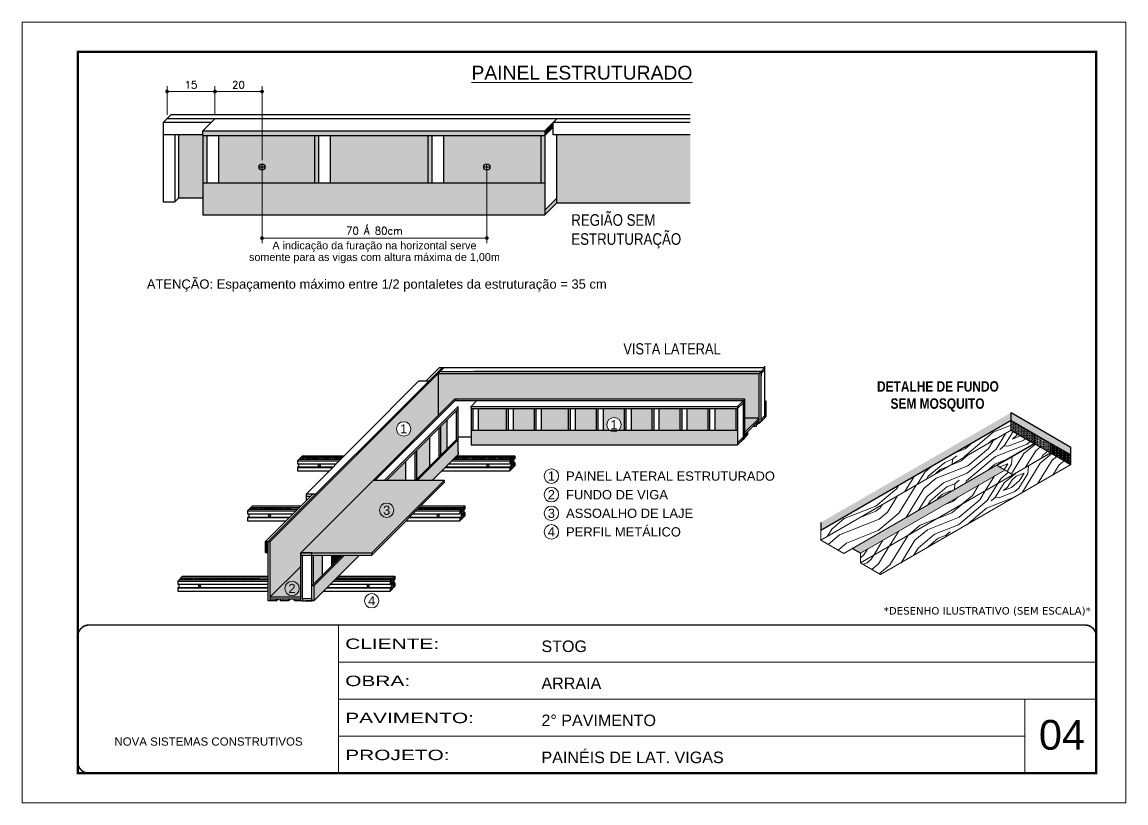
# Model space of a CAD drawing. Extents: x -3394 to 16474, y -5031 to 14397.
# Drawn here: x 9027 to 10512, y 13347 to 14397 of the extents above; entities that cross this region are included whole.
import ezdxf
from ezdxf.enums import TextEntityAlignment as Align

# ---------------------------------------------------------------- set-up
doc = ezdxf.new("R2010")
doc.units = 0
doc.linetypes.add('CONTINUO', pattern=[0])
doc.linetypes.add('DASHED', pattern=[0.75, 0.5, -0.25])
doc.layers.get('0').update_dxf_attribs({"linetype": 'CONTINUOUS'})
doc.layers.get('Defpoints').update_dxf_attribs({"linetype": 'CONTINUOUS'})
for name, color, linetype, lineweight in [('CARIMBO', 255, 'CONTINUOUS', 9), ('Demarcação 1', 251, 'CONTINUOUS', 9), ('Folhas', 255, 'CONTINUOUS', 9), ('fundo', 100, 'CONTINUOUS', 9), ('Madeira', 126, 'CONTINUOUS', 18), ('SARRAFO DE PRESSAO', 251, 'DASHED', 9)]:
    doc.layers.add(name, color=color, linetype=linetype, lineweight=lineweight)
for name, color, linetype in [('COTA', 241, 'CONTINUOUS'), ('HACHURA MADEIRAS', 1, 'CONTINUOUS'), ('material do compensado', 7, 'CONTINUOUS'), ('texto', 7, 'CONTINUOUS')]:
    doc.layers.add(name, color=color, linetype=linetype)
doc.layers.add('Demarcação 2', color=7, linetype='CONTINUOUS', lineweight=9, true_color=0xe0e0e0)
doc.styles.add('ARIAL', font='arial.ttf')
doc.styles.add('CESAR1', font='arial.ttf', dxfattribs={"oblique": 15})
doc.styles.add('ROMANC', font='techb___.ttf', dxfattribs={"height": 2.5})
doc.styles.get("Standard").update_dxf_attribs({"font": 'ROMANS.SHX'})
doc.styles.add('stylellllll', font='verdana.ttf', dxfattribs={"height": 2})
doc.styles.add('Tecnologia', font='')
doc.styles.add('texto', font='ARIALN.TTF')
doc.styles.get('Tecnologia').set_extended_font_data('Forgotten Futurist')
doc.dimstyles.new('1x', dxfattribs={"dimtxt": 10, "dimasz": 5, "dimexe": 7, "dimexo": 5, "dimgap": 4, "dimtad": 1, "dimdec": 1, "dimdsep": 46, "dimtxsty": 'Standard', "dimblk": 'DOT', "dimcen": 0.09, "dimclrd": 4, "dimclre": 4, "dimclrt": 2, "dimadec": 0, "dimazin": 2, "dimtfac": 1, "dimtdec": 1, "dimtmove": 0, "dimatfit": 3, "dimldrblk": 'DOT', "dimfxl": 1, "dimtolj": 1, "dimtzin": 0, "dimlwd": 9, "dimlwe": 9, "dimarcsym": 0})
pattern_1 = [(45, (6819.7124, 62035.8425), (0.99436891, 3.64601934), [4.6875, -0.9375, 0, -0.9375])]
pattern_2 = [(355, (-39306.96, 10999), (111.07494, 93.20294), [5.12645, -97.40264]), (85, (-39262.98, 11031.17), (-93.20294, 111.07494), [10.2529, -92.27619]), (40, (-39284.3, 11022.74), (8.936, 102.13894), [7.24881, -21.74642, 7.24881, -14.497615, 50.751904, -43.50449]), (40, (-39312.516, 10994.335), (8.936, 102.13894), [7.24983, -14.49967, 7.24983, -115.99871]), (40, (-39275.874, 11001.42), (8.936, 102.13894), [7.24983, -137.7482]), (40, (-39266.11, 10995.42), (8.936, 102.13894), [7.24983, -137.7482]), (40, (-39280.534, 11006.976), (8.936, 102.13894), [7.24983, -137.7482]), (40, (-39285.194, 11012.53), (8.936, 102.13894), [14.49967, -130.49838]), (40, (-39252.96, 11086.9), (8.936, 102.13894), [14.49967, -130.49838]), (40, (-39294.96, 11018.53), (8.936, 102.13894), [28.99933, -115.99871]), (40, (-39299.62, 11024.08), (8.936, 102.13894), [28.99933, -115.99871]), (40, (-39230.55, 11048.92), (8.936, 102.13894), [28.99933, -115.99871]), (40, (-39303.835, 11034.744), (8.936, 102.13894), [21.7497, -123.24834]), (40, (-39322.92, 11051.85), (8.936, 102.13894), [21.7497, -123.24834]), (40, (-39313.6, 11040.745), (8.936, 102.13894), [21.7497, -123.24834]), (40, (-39244.53, 11065.58), (8.936, 102.13894), [36.24951, -108.74853]), (40, (-39254.3, 11071.58), (8.936, 102.13894), [36.24951, -108.74853]), (40, (-39246.32, 11045.15), (8.936, 102.13894), [50.74931, -94.24873]), (21.56505, (-39295.855, 11008.316), (102.138945, -8.936), [11.4631, -217.79893]), (21.56505, (-39272.746, 11037.17), (102.138945, -8.936), [11.4631, -217.79893]), (21.56505, (-39278.747, 11027.403), (102.138945, -8.936), [11.4631, -217.79893]), (21.56505, (-39301.855, 10998.55), (102.138945, -8.936), [22.9262, -206.33583]), (21.56505, (-39277.406, 11042.724), (102.138945, -8.936), [34.3893, -194.87273]), (21.56505, (-39287.173, 11048.725), (102.138945, -8.936), [45.8524, -183.40963]), (21.56505, (-39296.94, 11054.725), (102.138945, -8.936), [45.8524, -183.40963]), (21.56505, (-39309.58, 11086.707), (102.138945, -8.936), [45.8524, -183.40963]), (21.56505, (-39310.474, 11076.493), (102.138945, -8.936), [57.3155, -171.94653]), (21.56505, (-39306.26, 11065.833), (102.138945, -8.936), [57.3155, -171.94653]), (58.43495, (-39274.087, 11021.85), (8.936, 102.138945), [11.4631, -217.79893]), (58.43495, (-39290.3, 11012.976), (8.936, 102.138945), [11.4631, -217.79893]), (58.43495, (-39306.96, 10998.996), (8.936, 102.138945), [22.9262, -206.33583]), (58.43495, (-39274.98, 11011.636), (8.936, 102.138945), [22.9262, -206.33583]), (58.43495, (-39317.623, 10994.78), (8.936, 102.138945), [34.3893, -194.87273]), (58.43495, (-39327.837, 10995.676), (8.936, 102.138945), [45.8524, -183.40963]), (58.43495, (-39235.465, 10992.74), (8.936, 102.138945), [45.8524, -183.40963]), (58.43495, (-39270.32, 11006.08), (8.936, 102.138945), [45.8524, -183.40963]), (58.43495, (-39250.786, 10994.08), (8.936, 102.138945), [57.3155, -171.94653]), (58.43495, (-39260.553, 11000.08), (8.936, 102.138945), [57.3155, -171.94653])]
pattern_3 = [(0, (-28414.4452, 3245.0441), (0.82275303, 1.645506056), [0, -1.645506056])]

# ---------------------------------------------------------------- blocks, each defined once
blk = doc.blocks.new('9999999999')
at = {"color": 30, "linetype": 'CONTINUO'}
for p, q in [((98564.6, 34230.2), (98564.6, 34429.4)), ((98564.6, 34379.6), (99584, 34379.6)), ((98564.6, 34329.8), (99488, 34329.8)), ((99584, 34329.8), (99488, 34329.8)), ((99488, 34329.8), (99488, 34230.2)), ((98564.6, 34280), (99488, 34280))]:
    blk.add_line(p, q, dxfattribs=at)
at = {"color": 30, "linetype": 'CONTINUO', "const_width": 2}
blk.add_lwpolyline([(99584, 34230.2), (99584, 34414.4, 0.414214), (99569, 34429.4), (98229, 34429.4, 0.414214), (98214, 34414.4), (98214, 34245.2, 0.414214), (98229, 34230.2), (99584, 34230.2)], format="xyb", dxfattribs=at)
at = {"layer": 'Folhas'}
blk.add_lwpolyline([(98139, 34190.2), (99624, 34190.2), (99624, 35240.2), (98139, 35240.2)], close=True, dxfattribs=at)
at = {"layer": 'Folhas', "color": 30, "const_width": 3}
blk.add_lwpolyline([(98214, 34230.2), (99584, 34230.2), (99584, 35200.2), (98214, 35200.2)], close=True, dxfattribs=at)
at = {"color": 7, "linetype": 'Continuous', "ltscale": 5, "style": 'ARIAL'}
for s, height, p in [('STOG', 15.48, (98837.7, 34393.1)), ('ARRAIA', 15.48, (98837.7, 34343.3)), ('2° PAVIMENTO', 15.483, (98837.7, 34293.5)), ('NOVA SISTEMAS CONSTRUTIVOS', 11.059, (98263.2, 34267.2)), ('PAINÉIS DE LAT. VIGAS', 15.483, (98837.7, 34243.7))]:
    blk.add_text(s, height=height, dxfattribs=at).set_placement(p)
at = {"layer": 'Folhas', "color": 7, "style": 'Tecnologia', "width": 1.5}
for s, p in [('CLIENTE:', (98573.7, 34397.2)), ('OBRA:', (98573.7, 34347.3)), ('PAVIMENTO:', (98573.7, 34297.5)), ('PROJETO:', (98573.7, 34247.7))]:
    blk.add_text(s, height=14, dxfattribs=at).set_placement(p)
blk = doc.blocks.new('_Dot')
at = {"color": 0, "linetype": 'ByBlock', "lineweight": -2}
blk.add_line((-0.5, 0), (-1, 0), dxfattribs=at)
at = {"color": 0, "linetype": 'ByBlock', "const_width": 0.5}
blk.add_lwpolyline([(-0.25, 0, 1), (0.25, 0, 1)], format="xyb", close=True, dxfattribs=at)
blk = doc.blocks.new('*D29')
at = {"layer": 'COTA', "color": 4, "lineweight": 9, "transparency": 16777216}
for p, q in [((9222.3, 14271.8), (9222.3, 14310.2)), ((9227.3, 14303.2), (9281.7, 14303.2)), ((9286.7, 14271.4), (9286.7, 14310.2))]:
    blk.add_line(p, q, dxfattribs=at)
at = {"layer": 'Defpoints', "color": 0, "transparency": 16777216}
for p in [(9286.7, 14303.2), (9222.3, 14266.8), (9286.7, 14266.4)]:
    blk.add_point(p, dxfattribs=at)
at = {"layer": 'COTA', "color": 4, "lineweight": 9, "transparency": 16777216, "xscale": 5, "yscale": 5, "zscale": 5, "rotation": 180}
blk.add_blockref('_Dot', (9222.3, 14303.2), dxfattribs=at)
at = {"layer": 'COTA', "color": 4, "lineweight": 9, "transparency": 16777216, "xscale": 5, "yscale": 5, "zscale": 5}
blk.add_blockref('_Dot', (9286.7, 14303.2), dxfattribs=at)
at = {"layer": 'COTA', "color": 2, "transparency": 16777216, "insert": (9254.5, 14312.2), "char_height": 10, "attachment_point": 5}
blk.add_mtext('\\A1;15', dxfattribs=at)
blk = doc.blocks.new('*D30')
at = {"layer": 'COTA', "color": 4, "lineweight": 9, "transparency": 16777216}
for p, q in [((9286.7, 14271.4), (9286.7, 14310.2)), ((9291.7, 14303.2), (9345, 14303.2)), ((9350, 14210.9), (9350, 14310.2))]:
    blk.add_line(p, q, dxfattribs=at)
at = {"layer": 'Defpoints', "color": 0, "transparency": 16777216}
for p in [(9350, 14303.2), (9286.7, 14266.4), (9350, 14205.9)]:
    blk.add_point(p, dxfattribs=at)
at = {"layer": 'COTA', "color": 4, "lineweight": 9, "transparency": 16777216, "xscale": 5, "yscale": 5, "zscale": 5, "rotation": 180}
blk.add_blockref('_Dot', (9286.7, 14303.2), dxfattribs=at)
at = {"layer": 'COTA', "color": 4, "lineweight": 9, "transparency": 16777216, "xscale": 5, "yscale": 5, "zscale": 5}
blk.add_blockref('_Dot', (9350, 14303.2), dxfattribs=at)
at = {"layer": 'COTA', "color": 2, "transparency": 16777216, "insert": (9318.4, 14312.2), "char_height": 10, "attachment_point": 5}
blk.add_mtext('\\A1;20', dxfattribs=at)
blk = doc.blocks.new('*D31')
at = {"layer": 'COTA', "color": 4, "lineweight": 9, "transparency": 16777216}
for p, q in [((9350, 14200.9), (9350, 14099.1)), ((9652.5, 14200.9), (9652.5, 14099.1)), ((9355, 14106.1), (9647.5, 14106.1))]:
    blk.add_line(p, q, dxfattribs=at)
at = {"layer": 'Defpoints', "color": 0, "transparency": 16777216}
for p in [(9350, 14205.9), (9652.5, 14205.9), (9652.5, 14106.1)]:
    blk.add_point(p, dxfattribs=at)
at = {"layer": 'COTA', "color": 4, "lineweight": 9, "transparency": 16777216, "xscale": 5, "yscale": 5, "zscale": 5, "rotation": 180}
blk.add_blockref('_Dot', (9350, 14106.1), dxfattribs=at)
at = {"layer": 'COTA', "color": 4, "lineweight": 9, "transparency": 16777216, "xscale": 5, "yscale": 5, "zscale": 5}
blk.add_blockref('_Dot', (9652.5, 14106.1), dxfattribs=at)
at = {"layer": 'COTA', "color": 2, "transparency": 16777216, "insert": (9501.2, 14116), "char_height": 10, "attachment_point": 5}
blk.add_mtext('\\A1;70 Á 80cm', dxfattribs=at)

msp = doc.modelspace()

# ---------------------------------------------------------------- hatches: boundary and pattern name
for points in [[(9741.9, 14255.17), (9741.9, 14261.55), (9730.55, 14250.29), (9730.55, 14243.91)], [(9572.95, 14180.2), (9578.28, 14180.2), (9578.28, 14243.92), (9572.95, 14243.92)], [(10018.8, 13856.86), (10018.8, 13861.05), (10014.58, 13856.86), (10014.58, 13852.66)], [(10003.64, 13846.01), (9997.66, 13840.08), (9997.66, 13835.88), (10003.64, 13841.82)], [(9358.41, 13698.04), (9354.75, 13698.04), (9354.75, 13683.18), (9358.41, 13683.18)]]:
    msp.add_hatch(color=256).paths.add_polyline_path(points)
at = {"linetype": 'ByBlock', "ltscale": 2}
for points in [[(9270.38, 14180.2), (9275.71, 14180.2), (9275.71, 14243.8), (9270.38, 14243.8)], [(9730.55, 14250.29), (9270.5, 14250.29), (9270.5, 14243.92), (9730.55, 14243.92)], [(9420.57, 14180.2), (9425.89, 14180.2), (9425.89, 14243.8), (9420.57, 14243.8)], [(10028.43, 13886.65), (10026.42, 13886.65), (10026.42, 13884.41)], [(9611.52, 13832.71), (9613.87, 13835.06), (9613.87, 13876.5), (9611.52, 13874.15)], [(9631.17, 13847.95), (9633.61, 13847.95), (9633.61, 13876.66), (9631.17, 13876.66)], [(9678.44, 13847.95), (9680.88, 13847.95), (9680.88, 13876.66), (9678.44, 13876.66)], [(9715.98, 13847.95), (9718.42, 13847.95), (9718.42, 13876.66), (9715.98, 13876.66)], [(9761.91, 13847.95), (9764.35, 13847.95), (9764.35, 13876.66), (9761.91, 13876.66)], [(9799.44, 13847.95), (9801.88, 13847.95), (9801.88, 13876.66), (9799.44, 13876.66)], [(9836.98, 13847.95), (9839.42, 13847.95), (9839.42, 13876.66), (9836.98, 13876.66)], [(9874.51, 13847.95), (9876.95, 13847.95), (9876.95, 13876.66), (9874.51, 13876.66)], [(9912.04, 13847.95), (9914.48, 13847.95), (9914.48, 13876.66), (9912.04, 13876.66)], [(9949.58, 13847.95), (9952.02, 13847.95), (9952.02, 13876.66), (9949.58, 13876.66)], [(9987.11, 13847.95), (9989.55, 13847.95), (9989.55, 13876.66), (9987.11, 13876.66)], [(9588.18, 13811.85), (9590.53, 13814.2), (9590.53, 13853.5), (9588.18, 13851.15)], [(9611.62, 13832.82), (9611.62, 13835.3), (9558.23, 13781.9), (9558.23, 13780.01), (9558.82, 13780.01)], [(9558.12, 13820.75), (9555.77, 13818.4), (9555.77, 13779.9), (9558.12, 13779.9)], [(9460.95, 13679.88), (9458.39, 13679.88), (9416.93, 13638.43), (9419.5, 13638.43)], [(9443.75, 13665.24), (9446.1, 13667.59), (9446.1, 13679.77), (9443.75, 13679.77)]]:
    msp.add_hatch(color=256, dxfattribs=at).paths.add_polyline_path(points)
h = msp.add_hatch(color=256)
h.paths.add_polyline_path([(9730.55, 14143.66), (9730.55, 14137.28), (9746.77, 14153.38), (9746.77, 14159.75)])
h.paths.add_polyline_path([(9725.22, 14180.2), (9730.55, 14180.2), (9730.55, 14243.91), (9725.23, 14243.91)])
at = {"linetype": 'Continuous', "ltscale": 1.5}
h = msp.add_hatch(dxfattribs=at)
h.set_pattern_fill('ANSI36', color=256, scale=15, style=0)
h.set_pattern_definition(pattern_1)
h.paths.add_polyline_path([(9402.18, 13811.33), (9399.68, 13808.83), (9456.24, 13808.83), (9458.73, 13811.33)])
h = msp.add_hatch(dxfattribs=at)
h.set_pattern_fill('ANSI36', color=256, scale=15, style=0)
h.set_pattern_definition(pattern_1)
h.paths.add_polyline_path([(9687.87, 13811.33), (9610.14, 13811.33), (9607.63, 13808.83), (9685.36, 13808.83)])
h.paths.add_polyline_path([(9687.87, 13811.33), (9685.36, 13808.83), (9685.36, 13795.21), (9687.87, 13797.72)])
h = msp.add_hatch(dxfattribs=at)
h.set_pattern_fill('ANSI36', color=256, scale=15, style=0)
h.set_pattern_definition(pattern_1)
h.paths.add_polyline_path([(9335.2, 13743.96), (9332.7, 13741.46), (9389.26, 13741.46), (9391.75, 13743.96)])
h = msp.add_hatch(dxfattribs=at)
h.set_pattern_fill('ANSI36', color=256, scale=15, style=0)
h.set_pattern_definition(pattern_1)
h.paths.add_polyline_path([(9620.89, 13743.96), (9618.38, 13741.46), (9618.38, 13727.84), (9620.89, 13730.35)])
h.paths.add_polyline_path([(9561.88, 13743.96), (9559.38, 13741.46), (9618.38, 13741.46), (9620.89, 13743.96)])
h = msp.add_hatch(dxfattribs=at)
h.set_pattern_fill('ANSI36', color=256, scale=15, style=0)
h.set_pattern_definition(pattern_1)
h.paths.add_polyline_path([(9241.13, 13649.34), (9238.62, 13646.83), (9346.09, 13646.83), (9346.09, 13649.34)])
h = msp.add_hatch(dxfattribs=at)
h.set_pattern_fill('ANSI36', color=256, scale=15, style=0)
h.set_pattern_definition(pattern_1)
h.paths.add_polyline_path([(9526.82, 13649.34), (9524.31, 13646.83), (9524.31, 13633.22), (9526.82, 13635.73)])
h.paths.add_polyline_path([(9450.71, 13649.34), (9448.21, 13646.83), (9524.31, 13646.83), (9526.82, 13649.34)])
at = {"linetype": 'ByBlock', "ltscale": 2}
h = msp.add_hatch(color=256, dxfattribs=at)
h.paths.add_polyline_path([(9369.2, 13621.05), (9360.98, 13621.05), (9360.98, 13618.13), (9369.2, 13618.13)])
h.paths.add_polyline_path([(9385.5, 13621.05), (9374.71, 13621.05), (9374.71, 13618.13), (9385.5, 13618.13)])
h.paths.add_polyline_path([(9402.05, 13621.05), (9393.83, 13621.05), (9393.83, 13618.13), (9402.05, 13618.13)])
at = {"layer": 'Demarcação 1'}
h = msp.add_hatch(color=256, dxfattribs=at)
h.paths.add_polyline_path([(9380.71, 13634.94, 1), (9400.06, 13634.94, 1)], flags=17)
h.paths.add_polyline_path([(9402.05, 13682.65), (9587.09, 13867.69), (9587.09, 13924.16), (9587.09, 13924.16), (9360.98, 13698.05), (9360.98, 13623.61), (9402.05, 13664.68)])
h.paths.add_polyline_path([(9530.9, 13849.48, -1), (9550.26, 13849.48, -1)], flags=16)
h.paths.add_polyline_path([(9382.51, 13625.69), (9398.27, 13625.69), (9398.27, 13644.25), (9382.51, 13644.25)], flags=24)
h.paths.add_polyline_path([(9532.7, 13840.23), (9548.46, 13840.23), (9548.46, 13858.78), (9532.7, 13858.78)], flags=24)
for points in [[(9587.09, 13867.69), (9609.03, 13889.62), (9999.59, 13889.62), (9999.59, 13864), (10018.8, 13864), (10018.8, 13924.16), (9587.09, 13924.16)], [(9999.59, 13864), (9999.59, 13844.94), (10018.8, 13864)]]:
    msp.add_hatch(color=256, dxfattribs=at).paths.add_polyline_path(points)
h = msp.add_hatch(color=256, dxfattribs=at)
h.paths.add_polyline_path([(9360.98, 13623.61), (9402.05, 13623.61), (9402.05, 13664.68)])
h.paths.add_polyline_path([(9380.71, 13634.94, -1), (9400.06, 13634.94, -1)], flags=16)
h.paths.add_polyline_path([(9382.51, 13625.69), (9398.27, 13625.69), (9398.27, 13644.25), (9382.51, 13644.25)], flags=24)
at = {"layer": 'Demarcação 2'}
for points in [[(9270.5, 14243.92), (9270.5, 14243.92), (9270.5, 14243.92), (9270.5, 14244.98), (9237.5, 14244.98), (9237.5, 14159.76), (9270.49, 14159.76)], [(9292.04, 14180.2), (9420.68, 14180.2), (9420.68, 14243.92), (9292.04, 14243.92)], [(9442.23, 14180.2), (9572.95, 14180.2), (9572.95, 14243.92), (9442.23, 14243.92)], [(9746.77, 14244.98), (9746.77, 14153.38), (9926.05, 14153.38), (9926.05, 14244.98)], [(9730.55, 14180.2), (9270.49, 14180.2), (9270.49, 14143.66), (9270.49, 14137.29), (9730.55, 14137.28)], [(9641.14, 13847.95), (9678.55, 13847.95), (9678.55, 13876.77), (9641.14, 13876.77)], [(9688.42, 13847.95), (9716.08, 13847.95), (9716.08, 13876.77), (9688.42, 13876.77)], [(9725.95, 13847.95), (9762.02, 13847.95), (9762.02, 13876.77), (9725.95, 13876.77)], [(9771.88, 13847.95), (9799.55, 13847.95), (9799.55, 13876.77), (9771.88, 13876.77)], [(9846.95, 13847.95), (9874.62, 13847.95), (9874.62, 13876.77), (9846.95, 13876.77)], [(9884.48, 13847.95), (9912.15, 13847.95), (9912.15, 13876.77), (9884.48, 13876.77)], [(9922.02, 13847.95), (9949.68, 13847.95), (9949.68, 13876.77), (9922.02, 13876.77)], [(9959.55, 13847.95), (9987.22, 13847.95), (9987.22, 13876.77), (9959.55, 13876.77)], [(9590.64, 13814.31), (9599.3, 13822.98), (9599.3, 13861.94), (9590.64, 13853.27)], [(9989.66, 13847.95), (9829.99, 13847.95, -0.3830345), (9817.06, 13847.95), (9631.27, 13847.95), (9631.27, 13827.95), (9989.66, 13827.95)], [(9558.23, 13781.9), (9575.96, 13799.64), (9575.96, 13838.6), (9558.23, 13820.86)], [(9613.98, 13818.09), (9613.98, 13835.17), (9558.82, 13780.01), (9578.82, 13780.01), (9613.97, 13815.16)], [(9517.38, 13780.01), (9543.56, 13780.01), (9543.56, 13806.19)], [(9419.29, 13640.78), (9431.53, 13653.03), (9431.53, 13679.88), (9419.29, 13679.88)], [(9481.25, 13679.88), (9475.77, 13679.88), (9460.95, 13679.88), (9419.5, 13638.43), (9419.5, 13618.13)], [(9446.21, 13667.7), (9458.39, 13679.88), (9446.21, 13679.88)]]:
    msp.add_hatch(color=256, dxfattribs=at).paths.add_polyline_path(points)
h = msp.add_hatch(color=256, dxfattribs=at)
h.paths.add_polyline_path([(9648.27, 14201.74, -1), (9656.64, 14201.74, -1)], flags=16)
h.paths.add_polyline_path([(9594.5, 14180.2), (9725.22, 14180.2), (9725.23, 14243.92), (9594.5, 14243.92)])
h = msp.add_hatch(color=256, dxfattribs=at)
h.paths.add_polyline_path([(9833.2, 13855.15, -1), (9813.84, 13855.15, -1)], flags=16)
h.paths.add_polyline_path([(9815.64, 13845.9), (9831.4, 13845.9), (9831.4, 13864.45), (9815.64, 13864.45)], flags=24)
h.paths.add_polyline_path([(9809.42, 13847.95), (9837.08, 13847.95), (9837.08, 13876.77), (9809.42, 13876.77)])
h = msp.add_hatch(color=256, dxfattribs=at)
h.paths.add_polyline_path([(9402.05, 13682.65), (9404.61, 13682.65), (9416.93, 13682.65), (9497.69, 13682.65), (9595.05, 13780.01), (9499.41, 13780.01)])
h.paths.add_polyline_path([(9509.79, 13730.63), (9525.65, 13730.63), (9525.65, 13749.51), (9509.79, 13749.51)], flags=24)
at = {"layer": 'fundo'}
h = msp.add_hatch(color=252, dxfattribs=at)
h.dxf.hatch_style = 1
h.paths.add_polyline_path([(10101.7, 13723.66), (10101.7, 13713.01), (10357.85, 13860.9), (10357.85, 13871.55)])
h = msp.add_hatch(color=252, dxfattribs=at)
h.dxf.hatch_style = 1
h.paths.add_polyline_path([(10388.92, 13853.61), (10357.85, 13871.55), (10357.85, 13860.9), (10388.92, 13842.95), (10438.26, 13814.47), (10438.26, 13825.12)])
h = msp.add_hatch(color=252, dxfattribs=at)
h.dxf.hatch_style = 1
h.paths.add_polyline_path([(10349.21, 13794.15), (10338.85, 13800.14), (10338.85, 13801.02), (10144.06, 13688.56), (10154.98, 13682.25)])
at = {"layer": 'HACHURA MADEIRAS'}
h = msp.add_hatch(dxfattribs=at)
h.set_pattern_fill('DOTS', scale=1.036539)
h.set_pattern_definition(pattern_3)
h.paths.add_polyline_path([(10388.92, 13829.93), (10388.92, 13842.95), (10357.85, 13860.9), (10357.85, 13847.87)])
h = msp.add_hatch(dxfattribs=at)
h.set_pattern_fill('DOTS', scale=1.036539)
h.set_pattern_definition(pattern_3)
h.paths.add_polyline_path([(10389.68, 13842.51), (10389.68, 13829.49), (10410.82, 13817.29), (10410.82, 13830.31)])
h = msp.add_hatch(dxfattribs=at)
h.set_pattern_fill('DOTS', scale=1.036539)
h.set_pattern_definition(pattern_3)
h.paths.add_polyline_path([(10411.12, 13830.14), (10411.12, 13817.11), (10438.26, 13801.44), (10438.26, 13814.47)])
at = {"layer": 'Madeira'}
h = msp.add_hatch(dxfattribs=at)
h.set_pattern_fill('PATRON00077', color=256, scale=102.529099, angle=355, pattern_type=2)
h.set_pattern_definition(pattern_2)
h.paths.add_polyline_path([(10101.7, 13713.01), (10101.7, 13699.99), (10357.85, 13847.87), (10357.85, 13860.9)])
h = msp.add_hatch(dxfattribs=at)
h.set_pattern_fill('PATRON00077', color=256, scale=102.529099, angle=355, pattern_type=2)
h.set_pattern_definition([(355, (-8204.44, -58241.57), (111.07494, 93.20294), [5.12645, -97.40264]), (85, (-8160.46, -58209.4), (-93.20294, 111.07494), [10.25291, -92.27619]), (40, (-8181.78, -58217.83), (8.936, 102.138945), [7.248807, -21.74642, 7.248807, -14.497615, 50.751904, -43.504487]), (40, (-8210, -58246.234), (8.936, 102.138945), [7.24983, -14.499665, 7.24983, -115.99871]), (40, (-8173.356, -58239.15), (8.936, 102.138945), [7.24983, -137.74821]), (40, (-8163.59, -58245.15), (8.936, 102.138945), [7.24983, -137.74821]), (40, (-8178.016, -58233.594), (8.936, 102.138945), [7.24983, -137.74821]), (40, (-8182.676, -58228.04), (8.936, 102.138945), [14.49967, -130.49838]), (40, (-8150.44, -58153.67), (8.936, 102.138945), [14.49967, -130.49838]), (40, (-8192.44, -58222.04), (8.936, 102.138945), [28.99933, -115.99871]), (40, (-8197.1, -58216.486), (8.936, 102.138945), [28.99933, -115.99871]), (40, (-8128.03, -58191.65), (8.936, 102.138945), [28.99933, -115.99871]), (40, (-8201.32, -58205.825), (8.936, 102.138945), [21.7497, -123.24834]), (40, (-8220.404, -58188.72), (8.936, 102.138945), [21.7497, -123.24834]), (40, (-8211.084, -58199.825), (8.936, 102.138945), [21.7497, -123.24834]), (40, (-8142.01, -58174.99), (8.936, 102.138945), [36.24951, -108.74853]), (40, (-8151.78, -58168.99), (8.936, 102.138945), [36.24951, -108.74853]), (40, (-8143.8, -58195.42), (8.936, 102.138945), [50.74931, -94.24873]), (21.56505, (-8193.337, -58232.254), (102.138945, -8.936), [11.4631, -217.79893]), (21.56505, (-8170.23, -58203.4), (102.138945, -8.936), [11.4631, -217.79893]), (21.56505, (-8176.23, -58213.166), (102.138945, -8.936), [11.4631, -217.79893]), (21.56505, (-8199.337, -58242.02), (102.138945, -8.936), [22.9262, -206.33583]), (21.56505, (-8174.89, -58197.846), (102.138945, -8.936), [34.3893, -194.87273]), (21.56505, (-8184.655, -58191.845), (102.138945, -8.936), [45.8524, -183.40963]), (21.56505, (-8194.423, -58185.844), (102.138945, -8.936), [45.8524, -183.40963]), (21.56505, (-8207.063, -58153.862), (102.138945, -8.936), [45.8524, -183.40963]), (21.56505, (-8207.956, -58164.076), (102.138945, -8.936), [57.31551, -171.94653]), (21.56505, (-8203.743, -58174.737), (102.138945, -8.936), [57.31551, -171.94653]), (58.43495, (-8171.57, -58218.72), (8.936, 102.138945), [11.4631, -217.79893]), (58.43495, (-8187.783, -58227.594), (8.936, 102.138945), [11.4631, -217.79893]), (58.43495, (-8204.444, -58241.574), (8.936, 102.138945), [22.9262, -206.33583]), (58.43495, (-8172.46, -58228.934), (8.936, 102.138945), [22.9262, -206.33583]), (58.43495, (-8215.105, -58245.787), (8.936, 102.138945), [34.3893, -194.87273]), (58.43495, (-8225.32, -58244.894), (8.936, 102.138945), [45.8524, -183.40963]), (58.43495, (-8132.947, -58247.83), (8.936, 102.138945), [45.8524, -183.40963]), (58.43495, (-8167.8, -58234.49), (8.936, 102.138945), [45.8524, -183.40963]), (58.43495, (-8148.27, -58246.49), (8.936, 102.138945), [57.31551, -171.94653]), (58.43495, (-8158.035, -58240.49), (8.936, 102.138945), [57.31551, -171.94653])])
h.paths.add_polyline_path([(10101.7, 13699.99), (10132.78, 13682.04), (10388.92, 13829.93), (10357.85, 13847.87)])
h = msp.add_hatch(dxfattribs=at)
h.set_pattern_fill('PATRON00077', color=256, scale=102.529099, angle=355, pattern_type=2)
h.set_pattern_definition([(355, (-39328.93, 11011.73), (111.07494, 93.20294), [5.12645, -97.40264]), (85, (-39284.94, 11043.91), (-93.20294, 111.07494), [10.2529, -92.27619]), (40, (-39306.265, 11035.48), (8.936, 102.13894), [7.24881, -21.74642, 7.24881, -14.497615, 50.751904, -43.50449]), (40, (-39334.48, 11007.075), (8.936, 102.13894), [7.24983, -14.49967, 7.24983, -115.99871]), (40, (-39297.84, 11014.16), (8.936, 102.13894), [7.24983, -137.7482]), (40, (-39288.07, 11008.16), (8.936, 102.13894), [7.24983, -137.7482]), (40, (-39302.5, 11019.715), (8.936, 102.13894), [7.24983, -137.7482]), (40, (-39307.16, 11025.27), (8.936, 102.13894), [14.49967, -130.49838]), (40, (-39274.92, 11099.64), (8.936, 102.13894), [14.49967, -130.49838]), (40, (-39316.925, 11031.27), (8.936, 102.13894), [28.99933, -115.99871]), (40, (-39321.586, 11036.82), (8.936, 102.13894), [28.99933, -115.99871]), (40, (-39252.514, 11061.656), (8.936, 102.13894), [28.99933, -115.99871]), (40, (-39325.8, 11047.48), (8.936, 102.13894), [21.7497, -123.24834]), (40, (-39344.886, 11064.59), (8.936, 102.13894), [21.7497, -123.24834]), (40, (-39335.566, 11053.484), (8.936, 102.13894), [21.7497, -123.24834]), (40, (-39266.495, 11078.32), (8.936, 102.13894), [36.24951, -108.74853]), (40, (-39276.26, 11084.32), (8.936, 102.13894), [36.24951, -108.74853]), (40, (-39268.28, 11057.89), (8.936, 102.13894), [50.74931, -94.24873]), (21.56505, (-39317.82, 11021.055), (102.138945, -8.936), [11.4631, -217.79893]), (21.56505, (-39294.71, 11049.91), (102.138945, -8.936), [11.4631, -217.79893]), (21.56505, (-39300.71, 11040.143), (102.138945, -8.936), [11.4631, -217.79893]), (21.56505, (-39323.82, 11011.29), (102.138945, -8.936), [22.9262, -206.33583]), (21.56505, (-39299.37, 11055.464), (102.138945, -8.936), [34.3893, -194.87273]), (21.56505, (-39309.138, 11061.464), (102.138945, -8.936), [45.8524, -183.40963]), (21.56505, (-39318.905, 11067.465), (102.138945, -8.936), [45.8524, -183.40963]), (21.56505, (-39331.545, 11099.447), (102.138945, -8.936), [45.8524, -183.40963]), (21.56505, (-39332.44, 11089.233), (102.138945, -8.936), [57.3155, -171.94653]), (21.56505, (-39328.225, 11078.57), (102.138945, -8.936), [57.3155, -171.94653]), (58.43495, (-39296.05, 11034.59), (8.936, 102.138945), [11.4631, -217.79893]), (58.43495, (-39312.265, 11025.715), (8.936, 102.138945), [11.4631, -217.79893]), (58.43495, (-39328.926, 11011.735), (8.936, 102.138945), [22.9262, -206.33583]), (58.43495, (-39296.944, 11024.375), (8.936, 102.138945), [22.9262, -206.33583]), (58.43495, (-39339.587, 11007.52), (8.936, 102.138945), [34.3893, -194.87273]), (58.43495, (-39349.8, 11008.415), (8.936, 102.138945), [45.8524, -183.40963]), (58.43495, (-39257.43, 11005.48), (8.936, 102.138945), [45.8524, -183.40963]), (58.43495, (-39292.284, 11018.82), (8.936, 102.138945), [45.8524, -183.40963]), (58.43495, (-39272.75, 11006.82), (8.936, 102.138945), [57.3155, -171.94653]), (58.43495, (-39282.517, 11012.82), (8.936, 102.138945), [57.3155, -171.94653])])
h.paths.add_polyline_path([(10359.98, 13787.94), (10410.82, 13817.29), (10389.16, 13829.85), (10338.85, 13800.14)])
h = msp.add_hatch(dxfattribs=at)
h.set_pattern_fill('PATRON00077', color=256, scale=102.529099, angle=355, pattern_type=2)
h.set_pattern_definition(pattern_2)
h.paths.add_polyline_path([(10182.13, 13653.57), (10438.26, 13801.44), (10411.12, 13817.11), (10155.07, 13669.28)])
h = msp.add_hatch(dxfattribs=at)
h.set_pattern_fill('PATRON00077', color=256, scale=102.529099, angle=355, pattern_type=2)
h.set_pattern_definition(pattern_2)
h.paths.add_polyline_path([(10360.35, 13787.73), (10349.07, 13794.24), (10154.91, 13682.21), (10154.98, 13669.23)])

# ---------------------------------------------------------------- linework, layer by layer
at = {"linetype": 'ByBlock', "ltscale": 2}
for p, q in [((9217.07, 14261.55), (9227.51, 14271.99)), ((9217.07, 14261.55), (9217.07, 14244.98)), ((9286.72, 14266.38), (9270.5, 14250.29)), ((9746.78, 14266.38), (9730.55, 14250.29)), ((9741.9, 14244.98), (9741.9, 14261.55)), ((9217.07, 14244.98), (9217.07, 14154.92)), ((9232.67, 14244.98), (9232.67, 14154.92)), ((9237.5, 14244.98), (9237.5, 14159.76)), ((9270.5, 14243.92), (9270.49, 14137.29)), ((9270.5, 14250.29), (9730.55, 14250.29)), ((9270.5, 14243.92), (9270.5, 14250.29)), ((9270.5, 14243.92), (9270.49, 14143.66)), ((9270.5, 14243.92), (9730.55, 14243.92)), ((9275.82, 14243.92), (9275.82, 14180.2)), ((9292.04, 14180.2), (9292.04, 14243.92)), ((9420.68, 14243.92), (9420.68, 14180.2)), ((9426, 14243.92), (9426, 14180.2)), ((9442.23, 14180.2), (9442.23, 14243.92)), ((9572.95, 14243.92), (9572.95, 14180.2)), ((9578.28, 14243.92), (9578.28, 14180.2)), ((9594.5, 14180.2), (9594.5, 14243.92)), ((9725.23, 14243.91), (9725.22, 14180.2)), ((9741.9, 14255.17), (9730.55, 14243.91)), ((9730.55, 14250.29), (9730.55, 14137.28)), ((9746.77, 14153.38), (9746.77, 14244.98)), ((9232.67, 14154.92), (9237.5, 14159.76)), ((9270.49, 14159.76), (9237.5, 14159.76)), ((9270.49, 14159.76), (9237.5, 14159.76)), ((9746.77, 14159.75), (9730.55, 14143.66)), ((9746.77, 14153.38), (9730.55, 14137.28)), ((10026.42, 13928.85), (10021.37, 13923.85)), ((9501.98, 13780.01), (9611.59, 13889.62)), ((9638.7, 13887.06), (9631.27, 13879.69)), ((9997.08, 13887.06), (9989.66, 13879.69)), ((9997.08, 13887.06), (9999.59, 13889.62)), ((9997.08, 13887.06), (9997.08, 13835.31)), ((10026.42, 13884.41), (10028.43, 13886.65)), ((10028.43, 13886.65), (10026.42, 13886.65)), ((10028.43, 13866.65), (10028.43, 13886.65)), ((9611.62, 13832.82), (9611.62, 13874.26)), ((9613.98, 13818.09), (9613.98, 13876.61)), ((9631.27, 13879.69), (9989.66, 13879.69)), ((9631.27, 13876.77), (9631.27, 13879.69)), ((9631.27, 13876.77), (9989.66, 13876.77)), ((9631.27, 13876.77), (9631.27, 13827.95)), ((9631.27, 13876.77), (9631.27, 13847.95)), ((9633.71, 13876.77), (9633.71, 13847.95)), ((9641.14, 13847.95), (9641.14, 13876.77)), ((9678.55, 13876.77), (9678.55, 13847.95)), ((9680.99, 13876.77), (9680.99, 13847.95)), ((9688.42, 13847.95), (9688.42, 13876.77)), ((9716.08, 13876.77), (9716.08, 13847.95)), ((9718.52, 13876.77), (9718.52, 13847.95)), ((9725.95, 13847.95), (9725.95, 13876.77)), ((9762.02, 13876.77), (9762.02, 13847.95)), ((9764.46, 13876.77), (9764.45, 13847.95)), ((9771.88, 13847.95), (9771.88, 13876.77)), ((9799.55, 13876.77), (9799.55, 13847.95)), ((9801.99, 13876.77), (9801.99, 13847.95)), ((9809.42, 13847.95), (9809.42, 13876.77)), ((9837.08, 13876.77), (9837.08, 13847.95)), ((9839.52, 13876.77), (9839.52, 13847.95)), ((9846.95, 13847.95), (9846.95, 13876.77)), ((9874.62, 13876.77), (9874.62, 13847.95)), ((9877.06, 13876.77), (9877.06, 13847.95)), ((9884.48, 13847.95), (9884.48, 13876.77)), ((9912.15, 13876.77), (9912.15, 13847.95)), ((9914.59, 13876.77), (9914.59, 13847.95)), ((9922.02, 13847.95), (9922.02, 13876.77)), ((9949.68, 13876.77), (9949.68, 13847.95)), ((9952.12, 13876.77), (9952.12, 13847.95)), ((9959.55, 13847.95), (9959.55, 13876.77)), ((9987.22, 13876.77), (9987.22, 13847.95)), ((9997.08, 13884.14), (9989.66, 13876.77)), ((9989.66, 13879.69), (9989.66, 13876.77)), ((9989.66, 13876.77), (9989.66, 13827.95)), ((9599.3, 13822.98), (9599.3, 13861.94)), ((10026.42, 13864.41), (10018.8, 13856.86)), ((10026.42, 13864.41), (10028.43, 13866.65)), ((9588.28, 13811.96), (9588.28, 13851.25)), ((9590.64, 13814.31), (9590.64, 13853.6)), ((10003.64, 13841.82), (9993.26, 13831.52)), ((9613.98, 13837.65), (9556.34, 13780.01)), ((9575.96, 13799.64), (9575.96, 13838.93)), ((9631.27, 13838.24), (9613.98, 13838.24)), ((9997.08, 13838.23), (9989.66, 13830.87)), ((9997.08, 13835.31), (9989.66, 13827.95)), ((9999.59, 13837.8), (9997.08, 13835.31)), ((9402.18, 13811.33), (9458.73, 13811.33)), ((9404.25, 13813.4), (9460.79, 13813.4)), ((9555.88, 13780.01), (9555.88, 13818.51)), ((9558.23, 13780.01), (9558.23, 13820.86)), ((9610.14, 13811.33), (9687.87, 13811.33)), ((9612.21, 13813.4), (9689.94, 13813.4)), ((9613.98, 13818.09), (9613.97, 13815.16)), ((9687.87, 13811.33), (9687.87, 13797.72)), ((9688.49, 13811.04), (9688.49, 13799.12)), ((9689.31, 13811.86), (9689.31, 13808.58)), ((9397.61, 13806.76), (9397.61, 13802.57)), ((9397.61, 13806.76), (9440.85, 13806.76)), ((9397.61, 13806.76), (9454.18, 13806.76)), ((9397.61, 13802.57), (9450.02, 13802.57)), ((9397.61, 13797.7), (9445.17, 13797.7)), ((9398.24, 13798.33), (9445.81, 13798.33)), ((9399.05, 13802.57), (9399.05, 13798.33)), ((9399.68, 13808.83), (9456.24, 13808.83)), ((9596.5, 13797.7), (9683.3, 13797.7)), ((9597.14, 13798.33), (9683.93, 13798.33)), ((9601.37, 13802.57), (9683.3, 13802.57)), ((9605.56, 13806.76), (9683.3, 13806.76)), ((9607.63, 13808.83), (9685.36, 13808.83)), ((9683.3, 13806.76), (9683.3, 13802.57)), ((9683.93, 13806.48), (9683.93, 13803.2)), ((9684.74, 13807.29), (9684.74, 13795.36)), ((9685.36, 13808.83), (9685.36, 13795.21)), ((9688.49, 13808.58), (9689.31, 13808.58)), ((9688.49, 13804.34), (9689.94, 13804.34)), ((9688.49, 13803.71), (9689.31, 13803.71)), ((9688.49, 13799.94), (9689.31, 13799.94)), ((9689.31, 13803.71), (9689.31, 13799.94)), ((9397.61, 13793.14), (9427.32, 13793.14)), ((9397.61, 13793.14), (9440.65, 13793.14)), ((9591.95, 13793.14), (9683.3, 13793.14)), ((9683.93, 13795.36), (9684.74, 13795.36)), ((9595.17, 13780.01), (9595.17, 13777.25)), ((9409.75, 13753.04), (9409.75, 13762.06)), ((9409.75, 13759.14), (9415.85, 13759.14)), ((9330.63, 13739.39), (9373.87, 13739.39)), ((9330.63, 13739.39), (9396.09, 13739.39)), ((9330.63, 13739.39), (9330.63, 13735.2)), ((9332.7, 13741.46), (9398.16, 13741.46)), ((9335.2, 13743.96), (9400.67, 13743.96)), ((9337.27, 13746.03), (9402.74, 13746.03)), ((9557.29, 13739.39), (9616.32, 13739.39)), ((9559.36, 13741.46), (9618.38, 13741.46)), ((9561.87, 13743.96), (9620.89, 13743.96)), ((9563.94, 13746.03), (9622.96, 13746.03)), ((9616.32, 13739.39), (9616.32, 13735.2)), ((9616.95, 13739.11), (9616.95, 13735.83)), ((9617.76, 13739.92), (9617.76, 13727.99)), ((9618.38, 13741.46), (9618.38, 13727.84)), ((9620.89, 13743.96), (9620.89, 13730.35)), ((9621.51, 13743.67), (9621.51, 13731.75)), ((9621.51, 13741.21), (9622.33, 13741.21)), ((9621.51, 13736.97), (9622.96, 13736.97)), ((9621.51, 13736.34), (9622.33, 13736.34)), ((9622.33, 13744.49), (9622.33, 13741.21)), ((9622.33, 13736.34), (9622.33, 13732.57)), ((9330.63, 13735.2), (9391.9, 13735.2)), ((9330.63, 13730.33), (9387.03, 13730.33)), ((9330.63, 13725.77), (9360.34, 13725.77)), ((9330.63, 13725.77), (9382.48, 13725.77)), ((9331.27, 13730.96), (9387.67, 13730.96)), ((9332.07, 13735.2), (9332.07, 13730.96)), ((9543.68, 13725.77), (9616.32, 13725.77)), ((9548.23, 13730.33), (9616.32, 13730.33)), ((9548.87, 13730.96), (9616.95, 13730.96)), ((9553.1, 13735.2), (9616.32, 13735.2)), ((9616.95, 13727.99), (9617.76, 13727.99)), ((9621.51, 13732.57), (9622.33, 13732.57)), ((9354.75, 13683.18), (9354.75, 13698.04)), ((9358.41, 13698.05), (9360.98, 13698.05)), ((9354.75, 13683.18), (9358.41, 13683.18)), ((9402.05, 13682.65), (9404.61, 13682.65)), ((9407.83, 13679.88), (9475.77, 13679.88)), ((9416.93, 13621.05), (9416.93, 13679.88)), ((9419.29, 13640.78), (9419.29, 13679.75)), ((9431.53, 13653.03), (9431.53, 13679.88)), ((9443.85, 13665.35), (9443.85, 13679.88)), ((9446.21, 13667.7), (9446.21, 13679.88)), ((9497.69, 13682.65), (9497.69, 13679.88)), ((9241.13, 13649.34), (9358.41, 13649.34)), ((9243.2, 13651.41), (9358.41, 13651.41)), ((9450.71, 13649.34), (9526.82, 13649.34)), ((9452.78, 13651.41), (9528.88, 13651.41)), ((9526.82, 13649.34), (9526.82, 13635.73)), ((9527.44, 13649.05), (9527.44, 13637.12)), ((9528.26, 13649.87), (9528.26, 13646.59)), ((9236.55, 13644.77), (9332.76, 13644.77)), ((9236.55, 13644.77), (9358.41, 13644.77)), ((9236.55, 13644.77), (9236.55, 13640.57)), ((9236.55, 13640.57), (9358.41, 13640.57)), ((9236.55, 13635.7), (9358.41, 13635.7)), ((9237.19, 13636.34), (9358.41, 13636.34)), ((9238, 13640.57), (9238, 13636.34)), ((9238.62, 13646.83), (9358.41, 13646.83)), ((9437.08, 13635.7), (9522.24, 13635.7)), ((9437.71, 13636.34), (9522.88, 13636.34)), ((9441.95, 13640.57), (9522.24, 13640.57)), ((9446.14, 13644.77), (9522.24, 13644.77)), ((9448.21, 13646.83), (9524.31, 13646.83)), ((9522.24, 13644.77), (9522.24, 13640.57)), ((9522.88, 13644.49), (9522.88, 13641.21)), ((9522.88, 13633.37), (9523.69, 13633.37)), ((9523.69, 13645.29), (9523.69, 13633.37)), ((9524.31, 13646.83), (9524.31, 13633.22)), ((9527.44, 13646.59), (9528.26, 13646.59)), ((9527.44, 13642.35), (9528.88, 13642.35)), ((9527.44, 13641.72), (9528.26, 13641.72)), ((9527.44, 13637.94), (9528.26, 13637.94)), ((9528.26, 13641.72), (9528.26, 13637.94)), ((9236.55, 13631.15), (9332.76, 13631.15)), ((9236.55, 13631.15), (9358.41, 13631.15)), ((9416.93, 13621.05), (9416.93, 13618.13)), ((9432.53, 13631.15), (9522.24, 13631.15))]:
    msp.add_line(p, q, dxfattribs=at)
for p, q in [((9926.05, 14271.99), (9227.51, 14271.99)), ((9281.84, 14261.55), (9217.07, 14261.55)), ((9926.05, 14266.38), (9221.9, 14266.38)), ((9926.05, 14261.55), (9741.9, 14261.55)), ((9270.5, 14244.98), (9217.07, 14244.98)), ((9926.05, 14244.98), (9741.9, 14244.98)), ((9270.37, 14180.2), (9730.55, 14180.2)), ((9217.07, 14154.92), (9232.67, 14154.92)), ((9270.49, 14137.29), (9730.55, 14137.28)), ((9592.14, 13931.77), (9358.41, 13698.05)), ((9594.71, 13931.77), (9360.98, 13698.05)), ((9588.48, 13931.77), (9570.39, 13913.68)), ((10026.42, 13931.77), (9588.48, 13931.77)), ((10026.42, 13931.77), (10021.37, 13926.72)), ((10026.42, 13866.65), (10026.42, 13934.01)), ((10026.42, 13864.41), (10026.42, 13931.77)), ((9587.09, 13924.16), (10018.8, 13924.16)), ((9587.09, 13924.16), (9587.09, 13867.69)), ((9589.66, 13926.72), (10021.37, 13926.72)), ((10021.37, 13926.72), (9635.76, 13926.72)), ((10021.37, 13926.72), (10018.8, 13924.16)), ((10018.8, 13856.86), (10018.8, 13924.16)), ((10021.37, 13859.4), (10021.37, 13926.72)), ((10021.37, 13926.72), (10021.37, 13920.57)), ((9560.49, 13913.68), (9409.75, 13762.06)), ((9574.05, 13913.68), (9560.49, 13913.68)), ((9609.03, 13889.62), (9402.05, 13682.65)), ((9997.08, 13887.06), (9609.02, 13887.06)), ((9999.59, 13889.62), (9609.03, 13889.62)), ((9999.59, 13837.8), (9999.59, 13889.62)), ((9514.3, 13780.01), (9613.98, 13879.69)), ((9517.38, 13780.01), (9613.98, 13876.61)), ((9613.98, 13827.95), (9613.98, 13879.69)), ((10018.8, 13861.05), (9997.66, 13840.08)), ((10018.8, 13864), (9999.59, 13844.94)), ((10014.58, 13856.86), (10014.58, 13852.66)), ((10026.42, 13867.33), (10021.37, 13862.28)), ((9631.27, 13847.95), (9989.66, 13847.95)), ((10003.64, 13841.82), (10003.64, 13846.01)), ((10014.58, 13852.66), (10010.35, 13852.66)), ((9613.97, 13835.16), (9558.82, 13780.01)), ((9631.27, 13827.95), (9989.66, 13827.95)), ((9404.25, 13813.4), (9397.61, 13806.76)), ((9613.97, 13815.16), (9578.82, 13780.01)), ((9689.94, 13813.4), (9683.3, 13806.76)), ((9689.31, 13811.86), (9688.49, 13811.04)), ((9543.56, 13780.01), (9543.56, 13806.19)), ((9683.93, 13803.2), (9683.3, 13802.57)), ((9689.94, 13799.79), (9683.3, 13793.14)), ((9684.74, 13807.29), (9683.93, 13806.48)), ((9689.31, 13799.94), (9688.49, 13799.12)), ((9689.94, 13809.21), (9689.31, 13808.58)), ((9689.94, 13804.34), (9689.31, 13803.71)), ((9684.74, 13795.36), (9683.93, 13794.56)), ((9497.69, 13682.65), (9595.05, 13780.01)), ((9497.8, 13679.88), (9595.17, 13777.25)), ((9595.17, 13780.01), (9499.41, 13780.01)), ((9418.77, 13762.06), (9354.75, 13698.05)), ((9409.75, 13762.06), (9422.43, 13762.06)), ((9337.27, 13746.03), (9330.63, 13739.39)), ((9622.96, 13746.03), (9616.32, 13739.39)), ((9617.76, 13739.92), (9616.95, 13739.11)), ((9622.33, 13744.49), (9621.51, 13743.67)), ((9622.96, 13741.84), (9622.33, 13741.21)), ((9622.96, 13736.97), (9622.33, 13736.34)), ((9616.95, 13735.83), (9616.32, 13735.2)), ((9622.96, 13732.42), (9616.32, 13725.77)), ((9617.76, 13727.99), (9616.95, 13727.19)), ((9622.33, 13732.57), (9621.51, 13731.75)), ((9354.75, 13698.04), (9358.41, 13698.04)), ((9358.41, 13621.05), (9358.41, 13698.05)), ((9360.98, 13618.13), (9360.98, 13698.05)), ((9402.05, 13618.13), (9402.05, 13682.65)), ((9402.05, 13682.65), (9497.69, 13682.65)), ((9402.05, 13682.65), (9402.05, 13679.88)), ((9402.05, 13679.88), (9408.96, 13679.88)), ((9416.93, 13682.65), (9404.61, 13682.65)), ((9404.61, 13621.05), (9404.61, 13679.88)), ((9404.61, 13679.88), (9404.61, 13679.57)), ((9416.93, 13618.13), (9416.93, 13682.65)), ((9458.39, 13679.88), (9416.93, 13638.43)), ((9481.25, 13679.88), (9419.5, 13618.13)), ((9460.95, 13679.88), (9419.5, 13638.43)), ((9475.77, 13679.88), (9497.8, 13679.88)), ((9402.05, 13664.68), (9360.98, 13623.61)), ((9243.2, 13651.41), (9236.55, 13644.77)), ((9528.88, 13651.41), (9522.24, 13644.77)), ((9528.26, 13649.87), (9527.44, 13649.05)), ((9528.88, 13647.22), (9528.26, 13646.59)), ((9419.5, 13638.43), (9416.93, 13638.43)), ((9419.5, 13638.43), (9419.5, 13618.13)), ((9522.88, 13641.21), (9522.24, 13640.57)), ((9528.88, 13637.8), (9522.24, 13631.15)), ((9523.69, 13645.29), (9522.88, 13644.49)), ((9523.69, 13633.37), (9522.88, 13632.56)), ((9528.26, 13637.94), (9527.44, 13637.12)), ((9528.88, 13642.35), (9528.26, 13641.72)), ((9358.41, 13618.13), (9358.41, 13621.05)), ((9369.2, 13618.13), (9358.41, 13618.13)), ((9360.98, 13623.61), (9402.05, 13623.61)), ((9360.98, 13621.05), (9402.05, 13621.05)), ((9360.98, 13621.05), (9369.2, 13621.05)), ((9369.2, 13621.05), (9369.2, 13618.13)), ((9369.2, 13618.13), (9372.12, 13621.05)), ((9374.71, 13621.05), (9385.5, 13621.05)), ((9374.71, 13618.13), (9374.71, 13621.05)), ((9385.5, 13618.13), (9374.71, 13618.13)), ((9385.5, 13618.13), (9388.42, 13621.05)), ((9385.5, 13621.05), (9385.5, 13618.13)), ((9393.83, 13621.05), (9402.05, 13621.05)), ((9393.83, 13618.13), (9393.83, 13621.05)), ((9404.61, 13618.13), (9393.83, 13618.13)), ((9404.61, 13621.05), (9404.61, 13618.13)), ((9416.93, 13621.05), (9404.61, 13621.05)), ((9404.61, 13618.13), (9416.93, 13618.13)), ((9419.5, 13618.13), (9408.71, 13618.13))]:
    msp.add_line(p, q)
at = {"linetype": 'Continuous', "ltscale": 1.5}
for p, q in [((9345.82, 14201.74), (9354.18, 14201.74)), ((9350, 14197.55), (9350, 14205.92)), ((9648.27, 14201.74), (9656.64, 14201.74)), ((9652.46, 14197.55), (9652.46, 14205.92)), ((9746.77, 14153.38), (9926.05, 14153.38))]:
    msp.add_line(p, q, dxfattribs=at)
at = {"color": 0}
msp.add_line((10018.8, 13864), (9999.59, 13864), dxfattribs=at)
at = {"ltscale": 2}
for p, q in [((9689.94, 13813.4), (9689.94, 13809.21)), ((9398.24, 13798.33), (9397.61, 13797.7)), ((9397.61, 13797.7), (9397.61, 13793.14)), ((9683.93, 13798.33), (9683.3, 13797.7)), ((9683.3, 13797.7), (9683.3, 13793.14)), ((9683.93, 13798.33), (9683.93, 13794.56)), ((9689.94, 13804.34), (9689.94, 13799.79)), ((9622.96, 13746.03), (9622.96, 13741.84)), ((9622.96, 13736.97), (9622.96, 13732.42)), ((9331.27, 13730.96), (9330.63, 13730.33)), ((9330.63, 13730.33), (9330.63, 13725.77)), ((9616.95, 13730.96), (9616.32, 13730.33)), ((9616.32, 13730.33), (9616.32, 13725.77)), ((9616.95, 13730.96), (9616.95, 13727.19)), ((9528.88, 13651.41), (9528.88, 13647.22)), ((9237.19, 13636.34), (9236.55, 13635.7)), ((9236.55, 13635.7), (9236.55, 13631.15)), ((9522.88, 13636.34), (9522.24, 13635.7)), ((9522.24, 13635.7), (9522.24, 13631.15)), ((9522.88, 13636.34), (9522.88, 13632.56)), ((9528.88, 13642.35), (9528.88, 13637.8))]:
    msp.add_line(p, q, dxfattribs=at)
at = {"linetype": 'Continuous', "ltscale": 1.5}
for centre in [(9350, 14201.74), (9652.46, 14201.74)]:
    msp.add_circle(centre, 4.18, dxfattribs=at)
at = {"linetype": 'ByBlock', "ltscale": 2}
for centre in [(9427.06, 13800.18), (9653.84, 13800.37), (9360.08, 13732.81), (9586.86, 13733), (9266.01, 13638.18), (9492.79, 13638.38)]:
    msp.add_circle(centre, 1.38, dxfattribs=at)
at = {"layer": 'CARIMBO'}
for centre, radius in [((9540.58, 13849.48), 9.68), ((9823.52, 13855.15), 9.68), ((9739.31, 13786.04), 9.77), ((9739.31, 13761.04), 9.77), ((9517.72, 13740.16), 9.68), ((9739.31, 13736.04), 9.77), ((9739.31, 13711.04), 9.77), ((9390.39, 13634.94), 9.68), ((9497.53, 13618.39), 9.68)]:
    msp.add_circle(centre, radius, dxfattribs=at)
at = {"layer": 'Madeira'}
for p, q in [((10357.85, 13847.87), (10101.7, 13699.99)), ((10388.92, 13829.93), (10132.78, 13682.04)), ((10389.68, 13829.49), (10338.85, 13800.14)), ((10411.12, 13817.11), (10154.98, 13669.23)), ((10410.82, 13817.29), (10359.98, 13787.94)), ((10438.26, 13801.44), (10182.11, 13653.56)), ((10338.85, 13800.14), (10360.29, 13787.76)), ((10349.21, 13794.15), (10154.98, 13682.25)), ((10101.7, 13699.99), (10101.7, 13713.01)), ((10101.7, 13699.99), (10132.78, 13682.04)), ((10154.98, 13669.23), (10154.98, 13682.25)), ((10154.98, 13669.23), (10182.11, 13653.56))]:
    msp.add_line(p, q, dxfattribs=at)
at = {"layer": 'material do compensado'}
for p, q in [((10357.85, 13847.87), (10357.85, 13871.55)), ((10357.85, 13871.55), (10388.92, 13853.61)), ((10357.85, 13860.9), (10101.7, 13713.01)), ((10357.85, 13860.9), (10388.92, 13842.95)), ((10357.85, 13847.87), (10388.92, 13829.93)), ((10388.92, 13853.61), (10438.26, 13825.12)), ((10388.92, 13842.95), (10438.26, 13814.47)), ((10388.92, 13829.93), (10388.92, 13842.95)), ((10389.68, 13829.49), (10389.68, 13842.51)), ((10389.68, 13829.49), (10410.82, 13817.29)), ((10410.82, 13817.29), (10410.82, 13830.31)), ((10411.12, 13817.11), (10411.12, 13830.14)), ((10411.12, 13817.11), (10438.26, 13801.44)), ((10438.26, 13801.44), (10438.26, 13825.12)), ((10338.85, 13800.14), (10338.85, 13801.02)), ((10101.7, 13723.66), (10101.7, 13713.01)), ((10154.98, 13682.25), (10144.06, 13688.56))]:
    msp.add_line(p, q, dxfattribs=at)

# ---------------------------------------------------------------- block references
at = {"layer": 'SARRAFO DE PRESSAO', "color": 6, "linetype": 'ByBlock'}
msp.add_blockref('9999999999', (-89111.77, -20843.65), dxfattribs=at)

# ---------------------------------------------------------------- texts
at = {"style": 'stylellllll'}
msp.add_text('*DESENHO ILUSTRATIVO (SEM ESCALA)*', height=10, dxfattribs=at).set_placement((10464.79, 13599.88), align=Align.RIGHT)
at = {"layer": 'CARIMBO', "linetype": 'Continuous', "ltscale": 2, "style": 'ARIAL'}
msp.add_text('%%UPAINEL ESTRUTURADO', height=18.59, dxfattribs=at).set_placement((9780.37, 14319.22), align=Align.CENTER)
at = {"layer": 'CARIMBO', "linetype": 'Continuous', "ltscale": 2, "style": 'texto'}
for s, height, p in [('REGIÃO SEM', 15.6, (9766.03, 14122.59)), ('ESTRUTURAÇÃO', 15.6, (9766.03, 14097.03)), ('VISTA LATERAL', 15, (9836.13, 13949.67))]:
    msp.add_text(s, height=height, dxfattribs=at).set_placement(p)
at = {"layer": 'CARIMBO', "color": 2, "style": 'ARIAL'}
for s, height, p in [('A indicação da furação na horizontal serve', 10.4, (9501.23, 14096.21)), ('somente para as vigas com altura máxima de 1,00m', 10.4, (9501.23, 14080.61)), ('ATENÇÃO: Espaçamento máximo entre 1/2 pontaletes da estruturação = 35 cm  ', 12.48, (9509.25, 14044.24))]:
    msp.add_text(s, height=height, dxfattribs=at).set_placement(p, align=Align.MIDDLE_CENTER)
at = {"layer": 'CARIMBO', "style": 'ARIAL'}
for s, height, p in [('1', 12.32, (9540.58, 13849.48)), ('1', 12.32, (9823.52, 13855.15)), ('1', 12.44, (9739.31, 13786.04)), ('2', 12.44, (9739.31, 13761.04)), ('3', 12.32, (9517.72, 13740.16)), ('3', 12.44, (9739.31, 13736.04)), ('4', 12.44, (9739.31, 13711.04)), ('2', 12.32, (9390.39, 13634.94)), ('4', 12.32, (9497.53, 13618.39))]:
    msp.add_text(s, height=height, dxfattribs=at).set_placement(p, align=Align.MIDDLE_CENTER)
at = {"layer": 'CARIMBO', "style": 'CESAR1'}
for s, p in [('PAINEL LATERAL ESTRUTURADO', (9759.08, 13786.04)), ('FUNDO DE VIGA', (9759.08, 13761.04)), ('ASSOALHO DE LAJE', (9759.08, 13736.04)), ('PERFIL METÁLICO', (9759.08, 13711.04))]:
    msp.add_text(s, height=12.436, dxfattribs=at).set_placement(p, align=Align.MIDDLE_LEFT)
at = {"layer": 'CARIMBO', "style": 'ARIAL'}
msp.add_text('04', height=40, dxfattribs=at).set_placement((10395.07, 13418.12))
at = {"layer": 'texto', "style": 'ROMANC'}
for s, p in [('DETALHE DE FUNDO ', (10261.52, 13906.63)), ('SEM MOSQUITO', (10258.78, 13883.58))]:
    msp.add_text(s, height=14, dxfattribs=at).set_placement(p, align=Align.MIDDLE_CENTER)

# ---------------------------------------------------------------- dimensions: what is measured, and where the dimension line sits
at = {"layer": 'COTA'}
for base, p1, p2, text, picture, middle in [((9286.72, 14303.19), (9222.29, 14266.77), (9286.72, 14266.38), '15', '*D29', (9254.5, 14312.19)), ((9350, 14303.19), (9286.72, 14266.38), (9350, 14205.92), '20', '*D30', (9318.36, 14312.19)), ((9652.46, 14106.09), (9350, 14205.92), (9652.46, 14205.92), '70 Á 80cm', '*D31', (9501.23, 14116.04))]:
    dim = msp.add_linear_dim(base=base, p1=p1, p2=p2, text=text, dimstyle='1x', dxfattribs=at)
    dim.commit()
    dim.dimension.update_dxf_attribs({"geometry": picture, "text_midpoint": middle})

doc.saveas('drawing.dxf')
